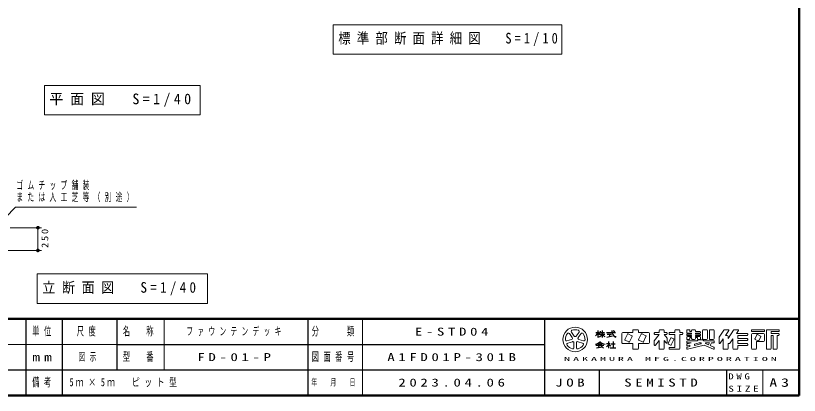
# Model space of a CAD drawing. Units: millimetres on the paper, with parts at other scales. Extents: x -385 to 0, y -594 to 267.
# Drawn here: x -215.3 to 0, y 0 to 104.4 of the extents above; entities that cross this region are included whole.
import ezdxf

# ---------------------------------------------------------------- set-up
doc = ezdxf.new("R2010")
doc.units = ezdxf.units.MM
for name, color, linetype, lineweight in [('1_10', 7, 'Continuous', 25), ('1_40', 7, 'Continuous', 25), ('CLASS1', 7, 'Continuous', 13), ('LY_3', 7, 'Continuous', 13)]:
    doc.layers.add(name, color=color, linetype=linetype, lineweight=lineweight)
doc.layers.add('LY_4', color=7, linetype='Continuous')
doc.styles.add('ＭＳ ゴシック', font='')
doc.styles.get('ＭＳ ゴシック').set_extended_font_data('MS Gothic')

# ---------------------------------------------------------------- blocks, each defined once
blk = doc.blocks.new('filled_dot')
at = {"color": 0, "linetype": 'Continuous', "lineweight": -2, "const_width": 1.25}
blk.add_lwpolyline([(-0.625, 0, 1), (0.625, 0, 1)], format="xyb", close=True, dxfattribs=at)

msp = doc.modelspace()

# ---------------------------------------------------------------- linework, layer by layer
at = {"layer": '1_10', "lineweight": 13}
for p, q in [((-128.064, 101.948), (-128.064, 93.814)), ((-65.264, 101.948), (-128.064, 101.948)), ((-65.264, 93.814), (-65.264, 101.948)), ((-128.064, 93.814), (-65.264, 93.814))]:
    msp.add_line(p, q, dxfattribs=at)
at = {"layer": '1_40', "lineweight": 13}
for p, q in [((-207.406, 85.243), (-207.406, 77.11)), ((-164.606, 85.243), (-207.406, 85.243)), ((-164.606, 77.11), (-164.606, 85.243)), ((-207.406, 77.11), (-164.606, 77.11)), ((-216.787, 46.111), (-208.175, 46.111)), ((-209.175, 46.111), (-209.175, 39.861)), ((-221.787, 39.861), (-208.175, 39.861)), ((-209.406, 33.397), (-209.406, 25.264)), ((-162.606, 33.397), (-209.406, 33.397)), ((-162.606, 25.264), (-162.606, 33.397)), ((-209.406, 25.264), (-162.606, 25.264))]:
    msp.add_line(p, q, dxfattribs=at)
msp.add_lwpolyline([(-220.836, 46.19), (-215.29, 51.737), (-182.069, 51.737)], dxfattribs=at)
at = {"layer": 'CLASS1', "lineweight": 25}
for p, q in [((0, 93.128), (0, 63.064)), ((0, 93.128), (0, 63.064)), ((0, 51.064), (0, 21)), ((0, 51.064), (0, 21)), ((-171.164, 21), (0, 21)), ((-171.164, 21), (0, 21))]:
    msp.add_line(p, q, dxfattribs=at)
at = {"layer": 'LY_3', "lineweight": 50}
for p, q in [((0, 0), (0, 267)), ((-385, 21), (0, 21)), ((-385, 0), (0, 0))]:
    msp.add_line(p, q, dxfattribs=at)
at = {"layer": 'LY_3', "color": 211, "lineweight": 25}
for p, q in [((-212.5, 21), (-212.5, 0)), ((-202.5, 21), (-202.5, 7)), ((-187.5, 21), (-187.5, 7)), ((-135, 21), (-135, 0)), ((-70, 21), (-70, 0)), ((-187.5, 14), (-70, 14)), ((-242.5, 7), (0, 7)), ((-20, 7), (-20, 0))]:
    msp.add_line(p, q, dxfattribs=at)
at = {"layer": 'LY_3'}
for p, q in [((-174.5, 21), (-174.5, 7)), ((-120, 21), (-120, 0)), ((-62.629, 17.393), (-61.844, 16.313)), ((-61.298, 16.313), (-60.513, 17.393)), ((-48.476, 17.253), (-45.776, 17.253)), ((-45.776, 17.793), (-45.776, 17.253)), ((-45.506, 18.063), (-44.426, 18.063)), ((-44.156, 17.793), (-44.156, 17.253)), ((-44.156, 17.253), (-41.456, 17.253)), ((-39.674, 17.253), (-38.486, 17.253)), ((-38.486, 17.793), (-38.486, 17.253)), ((-38.216, 18.063), (-37.406, 18.063)), ((-37.136, 17.793), (-37.136, 17.253)), ((-37.136, 17.253), (-36.488, 17.253)), ((-35.624, 17.253), (-34.166, 17.253)), ((-34.166, 17.793), (-34.166, 17.253)), ((-33.896, 18.063), (-33.086, 18.063)), ((-32.816, 17.793), (-32.816, 17.253)), ((-32.816, 17.253), (-32.168, 17.253)), ((-30.926, 17.901), (-30.926, 17.28)), ((-30.764, 18.063), (-30.278, 18.063)), ((-30.116, 17.901), (-30.116, 17.523)), ((-30.116, 17.523), (-29.576, 17.523)), ((-29.576, 17.793), (-29.576, 17.523)), ((-28.766, 18.063), (-29.306, 18.063)), ((-28.496, 17.793), (-28.496, 17.523)), ((-28.496, 17.523), (-27.308, 17.523)), ((-27.146, 17.361), (-27.146, 17.28)), ((-26.606, 17.793), (-26.606, 15.633)), ((-26.336, 18.063), (-25.526, 18.063)), ((-25.256, 17.793), (-25.256, 15.633)), ((-24.716, 17.793), (-24.716, 15.633)), ((-24.446, 18.063), (-23.636, 18.063)), ((-23.366, 17.793), (-23.366, 15.633)), ((-21.88, 16.242), (-20.746, 17.943)), ((-20.521, 18.063), (-19.529, 18.063)), ((-20.306, 16.443), (-19.394, 17.811)), ((-19.586, 15.633), (-18.046, 17.943)), ((-17.821, 18.063), (-16.829, 18.063)), ((-17.246, 16.983), (-16.694, 17.811)), ((-13.106, 17.901), (-13.106, 17.685)), ((-12.944, 18.063), (-9.758, 18.063)), ((-12.944, 17.523), (-9.758, 17.523)), ((-9.596, 17.901), (-9.596, 17.685)), ((-9.056, 17.793), (-9.056, 12.933)), ((-8.786, 18.063), (-5.708, 18.063)), ((-7.706, 17.523), (-7.706, 16.983)), ((-7.706, 17.523), (-5.708, 17.523)), ((-5.546, 17.901), (-5.546, 17.685)), ((-63.828, 14.985), (-62.559, 15.397)), ((-62.39, 15.917), (-63.175, 16.997)), ((-59.967, 16.997), (-60.752, 15.917)), ((-60.583, 15.397), (-59.313, 14.985)), ((-48.746, 16.983), (-48.746, 14.553)), ((-47.198, 16.838), (-47.918, 15.4)), ((-47.845, 15.183), (-46.839, 14.68)), ((-45.975, 16.408), (-46.981, 16.911)), ((-46.622, 14.752), (-45.902, 16.19)), ((-43.418, 16.838), (-44.138, 15.4)), ((-44.065, 15.183), (-43.059, 14.68)), ((-42.195, 16.408), (-43.201, 16.911)), ((-42.842, 14.752), (-42.122, 16.19)), ((-41.186, 16.983), (-41.186, 14.553)), ((-39.836, 17.091), (-39.836, 16.875)), ((-38.486, 16.713), (-39.836, 15.026)), ((-39.674, 16.713), (-38.486, 16.713)), ((-38.486, 15.093), (-39.547, 13.766)), ((-38.486, 15.093), (-38.486, 12.933)), ((-37.136, 16.713), (-36.326, 15.701)), ((-37.136, 16.713), (-36.488, 16.713)), ((-37.136, 15.093), (-36.614, 14.441)), ((-37.136, 15.093), (-37.136, 12.933)), ((-36.326, 17.091), (-36.326, 16.875)), ((-36.326, 15.701), (-36.326, 14.543)), ((-35.318, 15.758), (-36.038, 14.32)), ((-35.786, 17.091), (-35.786, 16.875)), ((-35.624, 16.713), (-34.166, 16.713)), ((-34.454, 15.326), (-35.174, 13.888)), ((-35.101, 15.831), (-34.527, 15.544)), ((-34.166, 16.713), (-34.166, 13.203)), ((-32.816, 16.713), (-32.816, 12.933)), ((-32.816, 16.713), (-32.168, 16.713)), ((-32.006, 17.091), (-32.006, 16.875)), ((-30.926, 16.686), (-30.926, 16.605)), ((-30.926, 16.011), (-30.926, 15.525)), ((-30.764, 17.118), (-29.576, 17.118)), ((-30.764, 16.848), (-29.576, 16.848)), ((-30.764, 16.443), (-29.576, 16.443)), ((-30.764, 16.173), (-29.576, 16.173)), ((-30.764, 15.363), (-30.278, 15.363)), ((-30.116, 15.903), (-29.576, 15.903)), ((-30.116, 15.903), (-30.116, 15.525)), ((-29.576, 17.118), (-29.576, 16.848)), ((-29.576, 16.443), (-29.576, 16.173)), ((-29.576, 15.903), (-29.576, 15.633)), ((-29.306, 15.363), (-28.766, 15.363)), ((-28.496, 17.118), (-27.308, 17.118)), ((-28.496, 17.118), (-28.496, 16.848)), ((-28.496, 16.848), (-27.308, 16.848)), ((-28.496, 16.443), (-27.308, 16.443)), ((-28.496, 16.443), (-28.496, 16.173)), ((-28.496, 16.173), (-27.308, 16.173)), ((-28.496, 15.903), (-28.496, 15.633)), ((-28.496, 15.903), (-27.956, 15.903)), ((-27.956, 15.903), (-27.956, 15.525)), ((-27.794, 15.363), (-27.308, 15.363)), ((-27.794, 15.228), (-26.498, 15.228)), ((-27.146, 16.686), (-27.146, 16.605)), ((-27.146, 16.011), (-27.146, 15.525)), ((-26.336, 15.363), (-25.526, 15.363)), ((-24.446, 15.363), (-23.636, 15.363)), ((-22.016, 15.793), (-22.016, 14.413)), ((-21.719, 14.323), (-20.936, 15.498)), ((-20.936, 15.498), (-20.936, 12.933)), ((-20.306, 16.443), (-19.856, 16.443)), ((-19.586, 16.173), (-19.586, 15.633)), ((-18.966, 14.404), (-18.236, 15.498)), ((-18.236, 15.498), (-18.236, 12.933)), ((-17.246, 16.983), (-14.348, 16.983)), ((-16.886, 16.443), (-14.348, 16.443)), ((-16.886, 16.443), (-16.886, 15.633)), ((-16.886, 15.633), (-14.348, 15.633)), ((-16.886, 15.093), (-16.886, 14.283)), ((-16.886, 15.093), (-14.348, 15.093)), ((-14.186, 16.821), (-14.186, 16.605)), ((-14.186, 15.471), (-14.186, 15.255)), ((-13.106, 16.713), (-13.106, 12.933)), ((-12.836, 16.983), (-9.866, 16.983)), ((-11.666, 16.622), (-12.17, 15.616)), ((-12.097, 15.399), (-11.307, 15.004)), ((-11.449, 16.695), (-10.659, 16.3)), ((-10.586, 16.082), (-11.09, 15.076)), ((-9.596, 16.713), (-9.596, 15.093)), ((-7.706, 16.983), (-5.708, 16.983)), ((-7.706, 16.443), (-7.166, 16.443)), ((-7.706, 16.443), (-7.706, 12.933)), ((-7.166, 16.443), (-7.166, 12.933)), ((-6.086, 16.443), (-5.708, 16.443)), ((-6.086, 16.443), (-6.086, 12.933)), ((-5.546, 16.821), (-5.546, 16.605)), ((-242.5, 14), (-187.5, 14)), ((-62.35, 14.755), (-63.62, 14.343)), ((-61.908, 13.099), (-61.908, 14.434)), ((-61.233, 14.434), (-61.233, 13.099)), ((-59.522, 14.343), (-60.792, 14.755)), ((-48.476, 14.283), (-45.776, 14.283)), ((-45.776, 14.283), (-45.776, 12.933)), ((-44.156, 14.283), (-41.456, 14.283)), ((-44.156, 14.283), (-44.156, 12.933)), ((-39.836, 15.026), (-39.836, 13.868)), ((-35.965, 14.103), (-35.391, 13.816)), ((-35.786, 13.041), (-35.786, 12.825)), ((-35.624, 13.203), (-34.166, 13.203)), ((-30.926, 14.796), (-30.926, 14.58)), ((-30.926, 13.995), (-30.926, 13.773)), ((-30.926, 13.077), (-30.926, 12.854)), ((-29.74, 14.418), (-30.803, 14.152)), ((-30.116, 13.406), (-30.803, 13.234)), ((-30.764, 14.958), (-27.956, 14.958)), ((-30.764, 14.418), (-29.74, 14.418)), ((-26.15, 13.841), (-30.725, 12.697)), ((-30.116, 13.768), (-30.725, 13.615)), ((-30.116, 13.768), (-30.116, 13.406)), ((-27.513, 14.418), (-28.766, 14.105)), ((-27.023, 14.179), (-28.766, 13.743)), ((-28.766, 14.105), (-28.766, 13.743)), ((-27.956, 15.066), (-27.956, 14.958)), ((-27.513, 14.418), (-27.053, 14.418)), ((-26.336, 15.066), (-26.336, 14.958)), ((-26.336, 14.958), (-23.528, 14.958)), ((-26.15, 13.841), (-23.594, 12.705)), ((-25.771, 14.263), (-24.968, 13.906)), ((-25.738, 14.418), (-24.712, 14.418)), ((-24.968, 13.906), (-24.712, 14.418)), ((-24.474, 13.687), (-24.108, 14.418)), ((-24.474, 13.687), (-23.462, 13.237)), ((-24.108, 14.418), (-23.528, 14.418)), ((-23.366, 14.796), (-23.366, 14.58)), ((-23.366, 13.089), (-23.366, 12.853)), ((-19.586, 14.283), (-19.19, 14.283)), ((-19.586, 14.283), (-19.586, 12.933)), ((-16.886, 14.283), (-14.348, 14.283)), ((-16.886, 13.743), (-16.886, 12.933)), ((-16.886, 13.743), (-14.348, 13.743)), ((-14.186, 14.121), (-14.186, 13.905)), ((-11.756, 14.823), (-11.756, 12.933)), ((-11.756, 14.823), (-9.866, 14.823)), ((-45.506, 12.663), (-44.426, 12.663)), ((-38.216, 12.663), (-37.406, 12.663)), ((-35.624, 12.663), (-33.086, 12.663)), ((-20.666, 12.663), (-19.856, 12.663)), ((-17.966, 12.663), (-17.156, 12.663)), ((-12.836, 12.663), (-12.026, 12.663)), ((-8.786, 12.663), (-7.976, 12.663)), ((-6.896, 12.663), (-6.356, 12.663)), ((-10, 7), (-10, 0))]:
    msp.add_line(p, q, dxfattribs=at)
at = {"layer": 'LY_3', "lineweight": 25}
for p, q in [((-55.901, 17.253), (-54.956, 17.253)), ((-55.361, 17.793), (-55.361, 15.903)), ((-54.769, 17.253), (-53.525, 17.253)), ((-54.146, 17.793), (-54.146, 15.903)), ((-52.931, 17.253), (-50.501, 17.253)), ((-50.719, 17.467), (-51.16, 17.761)), ((-54.915, 16.848), (-53.471, 16.848)), ((-52.889, 16.02), (-51.353, 16.327)), ((-52.796, 16.848), (-51.581, 16.848)), ((-52.121, 16.848), (-52.121, 16.173)), ((-55.901, 13.784), (-53.741, 13.784)), ((-55.765, 13.067), (-54.113, 13.304)), ((-55.361, 14.148), (-54.281, 14.148)), ((-54.899, 13.784), (-55.289, 13.136)), ((-54.416, 13.607), (-53.81, 13.001)), ((-52.931, 14.283), (-52.051, 14.283)), ((-52.391, 14.823), (-52.391, 14.283)), ((-52.391, 13.91), (-52.391, 12.933)), ((-52.34, 13.96), (-51.796, 13.646)), ((-51.986, 13.068), (-50.366, 13.068)), ((-51.783, 14.148), (-50.568, 14.148)), ((-51.176, 14.823), (-51.176, 13.068)), ((-202.5, 7), (-202.5, 0)), ((-55, 7), (-55, 0))]:
    msp.add_line(p, q, dxfattribs=at)
at = {"layer": 'LY_3'}
msp.add_circle((-61.571, 15.363), 3.375, dxfattribs=at)
for centre, radius, start, end in [((-62.356, 17.592), 0.338, 109.39847, 215.99997), ((-61.571, 15.363), 2.7, 70.60155, 109.39847), ((-60.786, 17.592), 0.338, 324, 70.60155), ((-48.476, 16.983), 0.27, 89.99998, 179.99996), ((-45.506, 17.793), 0.27, 89.99998, 179.99996), ((-44.426, 17.793), 0.27, 0, 89.99998), ((-41.456, 16.983), 0.27, 0, 89.99998), ((-39.674, 17.091), 0.162, 89.99998, 179.99996), ((-38.216, 17.793), 0.27, 89.99998, 179.99996), ((-37.406, 17.793), 0.27, 0, 89.99998), ((-36.488, 17.091), 0.162, 0, 89.99998), ((-35.624, 17.091), 0.162, 89.99998, 179.99996), ((-33.896, 17.793), 0.27, 89.99998, 179.99996), ((-33.086, 17.793), 0.27, 0, 89.99998), ((-32.168, 17.091), 0.162, 0, 89.99998), ((-30.764, 17.901), 0.162, 89.99998, 179.99996), ((-30.764, 17.28), 0.162, 179.99998, 270.00002), ((-30.278, 17.901), 0.162, 0, 89.99998), ((-29.306, 17.793), 0.27, 89.99998, 179.99996), ((-28.766, 17.793), 0.27, 0, 89.99998), ((-27.308, 17.361), 0.162, 0, 89.99998), ((-27.308, 17.28), 0.162, 270.00002, 0), ((-26.336, 17.793), 0.27, 89.99998, 179.99996), ((-25.526, 17.793), 0.27, 0, 89.99998), ((-24.446, 17.793), 0.27, 89.99998, 179.99996), ((-23.636, 17.793), 0.27, 0, 89.99998), ((-20.521, 17.793), 0.27, 89.99998, 146.30984), ((-19.529, 17.901), 0.162, 326.31015, 89.99998), ((-17.821, 17.793), 0.27, 89.99998, 146.3098), ((-16.829, 17.901), 0.162, 326.31003, 89.99998), ((-12.944, 17.901), 0.162, 89.99998, 179.99996), ((-12.944, 17.685), 0.162, 179.99998, 270.00002), ((-9.758, 17.901), 0.162, 0, 89.99998), ((-9.758, 17.685), 0.162, 270.00002, 0), ((-8.786, 17.793), 0.27, 89.99998, 179.99996), ((-5.708, 17.901), 0.162, 0, 89.99998), ((-5.708, 17.685), 0.162, 270.00002, 0), ((-61.571, 15.363), 2.7, 142.60154, 181.39846), ((-63.933, 15.306), 0.338, 181.39848, 287.99997), ((-63.448, 16.798), 0.338, 35.99999, 142.60154), ((-62.663, 15.718), 0.338, 287.99998, 35.99999), ((-61.571, 16.512), 0.338, 215.99998, 324), ((-60.479, 15.718), 0.338, 143.99996, 251.99999), ((-59.694, 16.798), 0.338, 37.39846, 143.99995), ((-61.571, 15.363), 2.7, 358.60155, 37.39847), ((-59.209, 15.306), 0.338, 252.00001, 358.60156), ((-47.773, 15.328), 0.162, 153.43495, 243.43485), ((-47.054, 16.766), 0.162, 63.43492, 153.43499), ((-46.047, 16.263), 0.162, 333.4349, 63.43487), ((-43.993, 15.328), 0.162, 153.43495, 243.43485), ((-43.274, 16.766), 0.162, 63.43492, 153.43499), ((-42.267, 16.263), 0.162, 333.4349, 63.43487), ((-39.674, 16.875), 0.162, 179.99998, 270.00002), ((-36.488, 16.875), 0.162, 270.00002, 0), ((-35.624, 16.875), 0.162, 179.99998, 270.00002), ((-35.174, 15.686), 0.162, 63.43487, 153.43498), ((-34.599, 15.399), 0.162, 333.43492, 63.43493), ((-32.168, 16.875), 0.162, 270.00002, 0), ((-30.764, 16.686), 0.162, 89.99998, 179.99996), ((-30.764, 16.605), 0.162, 179.99998, 270.00002), ((-30.764, 16.011), 0.162, 89.99998, 179.99996), ((-30.764, 15.525), 0.162, 179.99998, 270.00002), ((-30.278, 15.525), 0.162, 270.00002, 0), ((-29.306, 15.633), 0.27, 179.99998, 270.00002), ((-28.766, 15.633), 0.27, 270.00002, 0), ((-27.794, 15.525), 0.162, 179.99998, 270.00002), ((-27.794, 15.066), 0.162, 89.99998, 179.99996), ((-27.308, 16.686), 0.162, 0, 89.99998), ((-27.308, 16.605), 0.162, 270.00002, 0), ((-27.308, 16.011), 0.162, 0, 89.99998), ((-27.308, 15.525), 0.162, 270.00002, 0), ((-26.336, 15.633), 0.27, 179.99998, 270.00002), ((-26.498, 15.066), 0.162, 0, 89.99998), ((-25.526, 15.633), 0.27, 270.00002, 0), ((-24.446, 15.633), 0.27, 179.99998, 270.00002), ((-23.636, 15.633), 0.27, 270.00002, 0), ((-21.206, 15.793), 0.81, 146.30999, 179.99996), ((-19.856, 16.173), 0.27, 0, 89.99998), ((-14.348, 16.821), 0.162, 0, 89.99998), ((-14.348, 16.605), 0.162, 270.00002, 0), ((-14.348, 15.471), 0.162, 0, 89.99998), ((-14.348, 15.255), 0.162, 270.00002, 0), ((-12.836, 16.713), 0.27, 89.99998, 179.99996), ((-12.025, 15.544), 0.162, 153.43517, 243.43529), ((-11.522, 16.55), 0.162, 63.43447, 153.43474), ((-11.234, 15.149), 0.162, 243.43534, 333.43491), ((-10.731, 16.155), 0.162, 333.43484, 63.43447), ((-9.866, 16.713), 0.27, 0, 89.99998), ((-9.866, 15.093), 0.27, 270.00002, 0), ((-5.708, 16.821), 0.162, 0, 89.99998), ((-5.708, 16.605), 0.162, 270.00002, 0), ((-63.516, 14.022), 0.338, 107.99999, 214.60154), ((-61.571, 15.363), 2.7, 214.60156, 253.39848), ((-62.246, 14.434), 0.338, 359.99997, 107.99999), ((-62.246, 13.099), 0.338, 253.39847, 359.99997), ((-60.896, 14.434), 0.338, 71.99997, 179.99999), ((-60.896, 13.099), 0.338, 179.99999, 286.60154), ((-61.571, 15.363), 2.7, 286.60155, 325.39847), ((-59.626, 14.022), 0.338, 325.39847, 71.99996), ((-48.476, 14.553), 0.27, 179.99998, 270.00002), ((-46.766, 14.825), 0.162, 243.43498, 333.43496), ((-45.506, 12.933), 0.27, 179.99998, 270.00002), ((-44.426, 12.933), 0.27, 270.00002, 0), ((-42.986, 14.825), 0.162, 243.43498, 333.43496), ((-41.456, 14.553), 0.27, 270.00002, 0), ((-39.674, 13.868), 0.162, 179.99998, 321.34037), ((-38.216, 12.933), 0.27, 179.99998, 270.00002), ((-37.406, 12.933), 0.27, 270.00002, 0), ((-36.488, 14.543), 0.162, 218.65962, 0), ((-35.893, 14.248), 0.162, 153.43487, 243.4348), ((-35.624, 13.041), 0.162, 89.99998, 179.99996), ((-35.318, 13.961), 0.162, 243.43487, 333.43498), ((-33.086, 12.933), 0.27, 270.00002, 0), ((-30.764, 14.796), 0.162, 89.99998, 179.99996), ((-30.764, 14.58), 0.162, 179.99998, 270.00002), ((-30.764, 13.995), 0.162, 104.03614, 179.99996), ((-30.764, 13.773), 0.162, 179.99998, 284.03612), ((-30.764, 13.077), 0.162, 104.03614, 179.99996), ((-27.053, 14.297), 0.121, 284.0365, 89.99998), ((-25.738, 14.337), 0.081, 89.99998, 246.03817), ((-23.528, 14.796), 0.162, 0, 89.99998), ((-23.528, 14.58), 0.162, 270.00002, 0), ((-23.528, 13.089), 0.162, 0, 66.03701), ((-21.854, 14.413), 0.162, 179.99998, 326.30997), ((-20.666, 12.933), 0.27, 179.99998, 270.00002), ((-19.856, 12.933), 0.27, 270.00002, 0), ((-19.19, 14.553), 0.27, 270.00002, 326.31002), ((-17.966, 12.933), 0.27, 179.99998, 270.00002), ((-17.156, 12.933), 0.27, 270.00002, 0), ((-14.348, 14.121), 0.162, 0, 89.99998), ((-14.348, 13.905), 0.162, 270.00002, 0), ((-12.836, 12.933), 0.27, 179.99998, 270.00002), ((-12.026, 12.933), 0.27, 270.00002, 0), ((-8.786, 12.933), 0.27, 179.99998, 270.00002), ((-7.976, 12.933), 0.27, 270.00002, 0), ((-6.896, 12.933), 0.27, 179.99998, 270.00002), ((-6.356, 12.933), 0.27, 270.00002, 0), ((-35.624, 12.825), 0.162, 179.99998, 270.00002), ((-30.764, 12.854), 0.162, 179.99998, 284.03612), ((-23.528, 12.853), 0.162, 246.03699, 0)]:
    msp.add_arc(centre, radius, start, end, dxfattribs=at)
at = {"layer": 'LY_3', "lineweight": 25}
for centre, radius, start, end in [((-56.002, 18.047), 1.467, 313.72108, 343.54317), ((-49.563, 17.694), 1.953, 177.09472, 240.51891), ((-57.466, 18.084), 2.285, 311.36185, 337.13638), ((-53.383, 18.427), 2.345, 212.50346, 230.00631), ((-56.374, 18.818), 3.034, 295.86917, 317.23867), ((-51.918, 18.818), 3.034, 222.76131, 240.10806), ((-51.54, 16.805), 1.299, 321.42112, 334.8249), ((-56.898, 17.257), 3.32, 285.11261, 313.40619), ((-52.77, 17.194), 3.192, 231.17281, 259.75506), ((-55.66, 17.226), 4.657, 304.87257, 320.80411)]:
    msp.add_arc(centre, radius, start, end, dxfattribs=at)

# ---------------------------------------------------------------- block references
at = {"layer": '1_40', "lineweight": 13, "xscale": 0.4, "yscale": 0.4}
for p, rotation in [((-209.175, 46.111), 270), ((-209.175, 39.861), 90)]:
    msp.add_blockref('filled_dot', p, dxfattribs=dict(at, rotation=rotation))

# ---------------------------------------------------------------- texts
at = {"layer": '1_10', "insert": (-126.664, 97.881), "char_height": 2.933, "attachment_point": 4, "style": 'ＭＳ ゴシック'}
msp.add_mtext('\\T1.5;\\W0.85;標準部断面詳細図\u3000S=1/10', dxfattribs=at)
at = {"layer": '1_40', "attachment_point": 4, "style": 'ＭＳ ゴシック'}
for s, insert, char_height in [('\\T1.5;\\W0.95;平面図\u3000S=1/40', (-206.006, 81.176), 2.933), ('\\T1.64;\\W0.6;ゴムチップ舗装', (-215.069, 57.687), 2.199), ('\\T1.64;\\W0.6;または人工芝等（別途）', (-215.069, 54.387), 2.199), ('\\T1.5;\\W0.9;立断面図\u3000S=1/40', (-208.006, 29.331), 2.933)]:
    msp.add_mtext(s, dxfattribs=dict(at, insert=insert, char_height=char_height))
at = {"layer": '1_40', "insert": (-208.175, 43.401), "char_height": 1.833, "attachment_point": 2, "rotation": 90, "style": 'ＭＳ ゴシック'}
msp.add_mtext('\\T1.33;\\W1.15;250', dxfattribs=at)
at = {"layer": 'LY_3', "color": 4, "style": 'ＭＳ ゴシック'}
for s, insert, char_height, attachment_point in [('\\T1.64;\\W0.6;単位', (-207.5, 17.5), 2.346, 5), ('\\T1.64;\\W0.6;尺度', (-195.25, 17.5), 2.346, 5), ('\\T1.64;\\W0.6;名\u3000称', (-181, 17.5), 2.346, 5), ('\\T1.64;\\W0.6;分\u3000\u3000類', (-127.5, 17.5), 2.346, 5), ('\\T1.5;\\W1.35;mm', (-207.5, 10.5), 2.346, 5), ('\\T1.64;\\W0.6;型\u3000番', (-181, 10.5), 2.346, 5), ('\\T1.64;\\W0.6;図面番号', (-127.5, 10.5), 2.346, 5), ('\\T1.5;\\W2.2;NAKAMURA\\~MFG.CORPORATION', (-35, 10), 1.1, 5), ('\\T1.64;\\W0.6;備考', (-207.5, 3.5), 2.346, 5), ('\\T1.64;\\W0.6;年\u3000月\u3000日', (-127.5, 3.5), 1.906, 5), ('\\T1.5;\\W1.35;JOB', (-62.5, 3.5), 2.199, 5), ('\\T1.52;\\W1.3;DWG', (-19.5, 5.188), 1.65, 4), ('\\T1.5;\\W1.35;A3', (-5, 3.5), 2.346, 5), ('\\T1.5;\\W1.35;SIZE', (-19.5, 1.812), 1.65, 4)]:
    msp.add_mtext(s, dxfattribs=dict(at, insert=insert, char_height=char_height, attachment_point=attachment_point))
at = {"layer": 'LY_4', "char_height": 2.199, "style": 'ＭＳ ゴシック'}
for s, insert, attachment_point in [('\\T1.64;\\W0.6;ファウンテンデッキ', (-154.75, 17.5), 5), ('\\T1.5;\\W1.35;E-STD04', (-95, 17.5), 5), ('\\T1.64;\\W0.6;図示', (-198, 10.5), 4), ('\\T1.5;\\W1.35;FD-01-P', (-154.75, 10.5), 5), ('\\T1.5;\\W1.35;A1FD01P-301B', (-95, 10.5), 5), ('\\T1.58;\\W0.7;5ｍ×5ｍ\u3000ピット型', (-200.5, 3.5), 4), ('\\T1.5;\\W1.35;2023.04.06', (-95, 3.5), 5), ('\\T1.5;\\W1.35;SEMISTD', (-37.5, 3.5), 5)]:
    msp.add_mtext(s, dxfattribs=dict(at, insert=insert, attachment_point=attachment_point))

doc.saveas('drawing.dxf')
